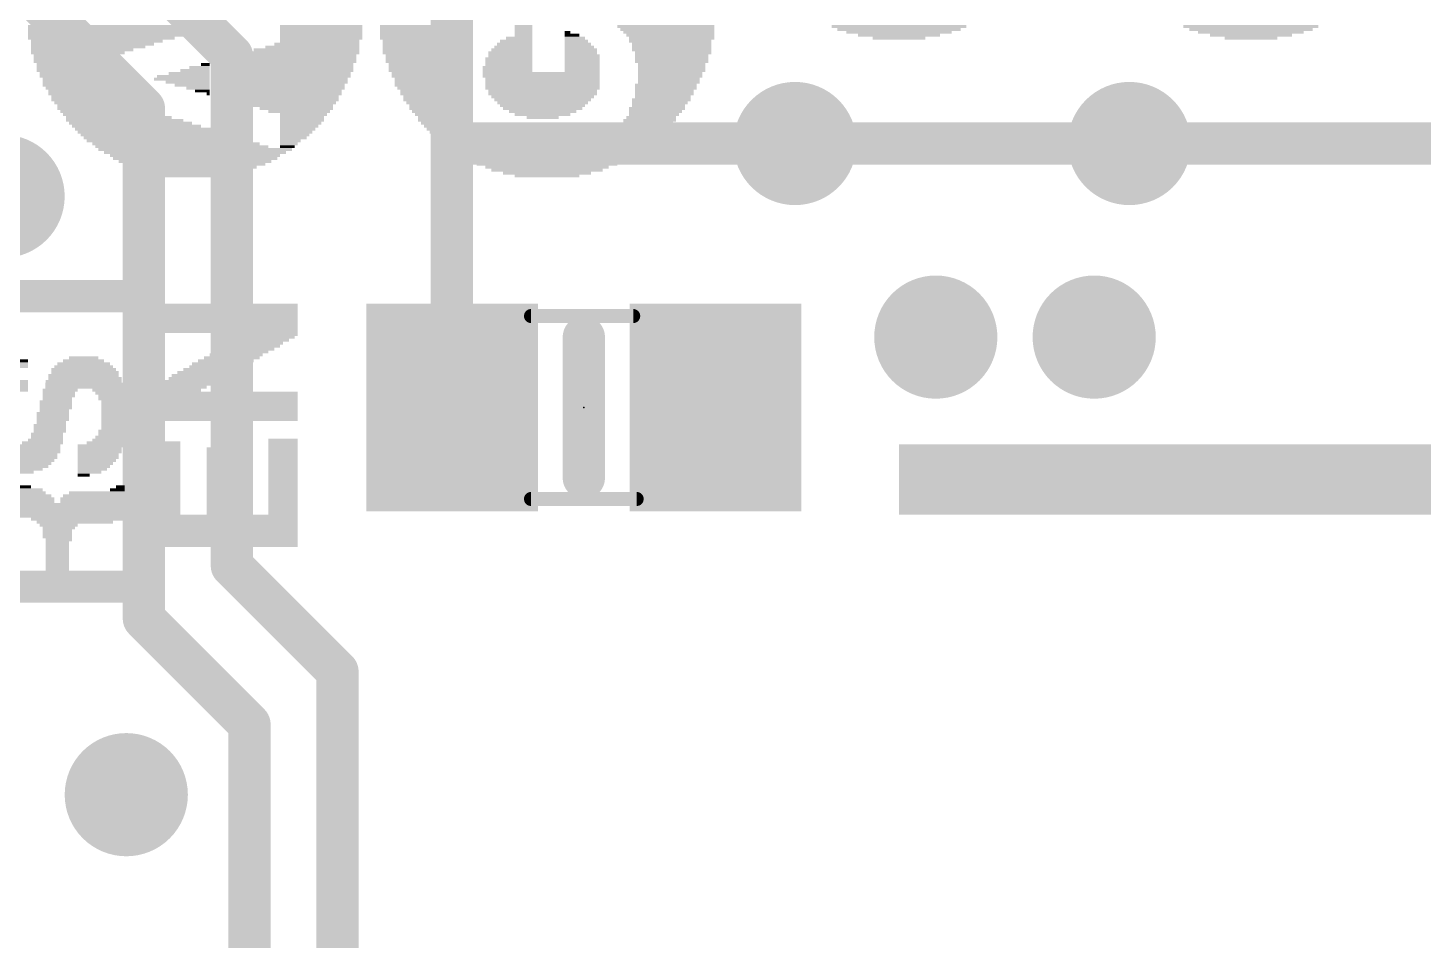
# Model space of a CAD drawing. Extents: x -3.4 to 68.6, y -0.2 to 53.3.
# Drawn here: x 22.66 to 32.73, y 38.7 to 45.28 of the extents above; entities that cross this region are included whole.
import ezdxf

# ---------------------------------------------------------------- set-up
doc = ezdxf.new("R2010")
doc.units = 0
for name, color, linetype in [('1', 12, 'CONTINUOUS'), ('16', 132, 'CONTINUOUS'), ('18', 3, 'CONTINUOUS'), ('200', 4, 'CONTINUOUS'), ('21', 40, 'CONTINUOUS'), ('23', 53, 'CONTINUOUS'), ('31', 253, 'CONTINUOUS'), ('51', 253, 'CONTINUOUS')]:
    doc.layers.add(name, color=color, linetype=linetype)

# ---------------------------------------------------------------- blocks, each defined once
blk = doc.blocks.new('RECT')
blk.add_solid([(-0.5, -0.5), (0.5, -0.5), (-0.5, 0.5), (0.5, 0.5)])
blk = doc.blocks.new('ROUNDV')
at = {"const_width": 0.5}
blk.add_lwpolyline([(0, -0.25, 1), (0, 0.25, 1), (0, -0.25)], format="xyb", dxfattribs=at)

msp = doc.modelspace()

# ---------------------------------------------------------------- linework, layer by layer
at = {"layer": '1', "const_width": 0.3048}
for points in [[(23.495, 44.704), (18.796, 49.403)], [(21.336, 47.879), (24.13, 45.085)], [(25.7175, 45.7835), (25.7175, 44.45)], [(24.13, 45.085), (24.13, 41.402)], [(23.495, 44.704), (23.495, 41.021)], [(25.7175, 44.45), (25.7175, 42.5475)], [(28.194, 44.45), (25.7175, 44.45)], [(39.497, 44.45), (30.607, 44.45)], [(25.7175, 42.5475), (25.72, 42.545)], [(24.13, 41.402), (24.892, 40.64)], [(23.495, 41.021), (24.257, 40.259)], [(24.892, 40.64), (24.892, 29.718)], [(24.257, 40.259), (24.257, 29.337)]]:
    msp.add_lwpolyline(points, dxfattribs=at)
at = {"layer": '1', "const_width": 0.1524}
for points in [[(24.2062, 45.085, 1), (24.0538, 45.085)], [(24.0761, 45.0311, 1), (24.1839, 45.1389)], [(23.5712, 44.704, 1), (23.4188, 44.704)], [(23.4411, 44.6501, 1), (23.5489, 44.7579)], [(25.7937, 44.45, 1), (25.6413, 44.45)], [(25.7175, 44.5262, 1), (25.7175, 44.3738)], [(25.6413, 44.45, 1), (25.7937, 44.45)], [(28.194, 44.3738, 1), (28.194, 44.5262)], [(30.607, 44.5262, 1), (30.607, 44.3738)], [(25.7714, 42.6014, 1), (25.6636, 42.4936)], [(25.6413, 42.5475, 1), (25.7937, 42.5475)], [(25.6661, 42.4911, 1), (25.7739, 42.5989)], [(24.1839, 41.4559, 1), (24.0761, 41.3481)], [(24.0538, 41.402, 1), (24.2062, 41.402)], [(23.5489, 41.0749, 1), (23.4411, 40.9671)], [(23.4188, 41.021, 1), (23.5712, 41.021)], [(24.9682, 40.64, 1), (24.8158, 40.64)], [(24.8381, 40.5861, 1), (24.9459, 40.6939)], [(24.3332, 40.259, 1), (24.1808, 40.259)], [(24.2031, 40.2051, 1), (24.3109, 40.3129)]]:
    msp.add_lwpolyline(points, format="xyb", dxfattribs=at)
at = {"layer": '16', "const_width": 0.3048}
msp.add_lwpolyline([(30.607, 44.45), (28.194, 44.45)], dxfattribs=at)
at = {"layer": '16', "const_width": 0.1524}
for points in [[(28.194, 44.5262, 1), (28.194, 44.3738)], [(30.607, 44.3738, 1), (30.607, 44.5262)]]:
    msp.add_lwpolyline(points, format="xyb", dxfattribs=at)
at = {"layer": '21', "const_width": 0.3048}
msp.add_lwpolyline([(26.67, 42.037), (26.67, 43.053)], dxfattribs=at)
at = {"layer": '21', "const_width": 0.1524}
for points in [[(26.7462, 43.053, 1), (26.5938, 43.053)], [(26.5938, 42.037, 1), (26.7462, 42.037)]]:
    msp.add_lwpolyline(points, format="xyb", dxfattribs=at)
at = {"layer": '23'}
msp.add_point((26.67, 42.545), dxfattribs=at)
at = {"layer": '51', "const_width": 0.1016}
for points in [[(27.026, 43.205), (26.289, 43.205)], [(27.051, 41.885), (26.289, 41.885)]]:
    msp.add_lwpolyline(points, dxfattribs=at)
at = {"layer": '51', "const_width": 0.0508}
for points in [[(26.289, 43.2304, 1), (26.289, 43.1796)], [(27.026, 43.1796, 1), (27.026, 43.2304)], [(26.289, 41.9104, 1), (26.289, 41.8596)], [(27.051, 41.8596, 1), (27.051, 41.9104)]]:
    msp.add_lwpolyline(points, format="xyb", dxfattribs=at)

# ---------------------------------------------------------------- block references
at = {"layer": '1', "xscale": 1.24, "yscale": 1.5, "rotation": 180}
for p in [(25.72, 42.545), (27.62, 42.545)]:
    msp.add_blockref('RECT', p, dxfattribs=at)
at = {"layer": '18', "xscale": 0.889, "yscale": 0.889}
for p in [(28.194, 44.45), (28.194, 44.45), (30.607, 44.45), (30.607, 44.45), (22.479, 44.069), (22.479, 44.069), (29.21, 43.053), (29.21, 43.053), (30.353, 43.053), (30.353, 43.053), (23.368, 39.751), (23.368, 39.751)]:
    msp.add_blockref('ROUNDV', p, dxfattribs=at)
at = {"layer": '200', "yscale": 0.0212}
for p, xscale in [((23.3247, 45.2949), 1.3334), ((23.293, 45.2737), 1.2699), ((23.2507, 45.2525), 1.1853), ((23.2189, 45.2314), 1.1218), ((23.1872, 45.2102), 1.0583), ((24.7746, 45.2949), 0.5926), ((24.7746, 45.2737), 0.5926), ((24.7746, 45.2525), 0.5926), ((24.7746, 45.2314), 0.5926), ((24.7746, 45.2102), 0.5926), ((25.4836, 45.2949), 0.5715), ((25.4836, 45.2737), 0.5715), ((25.4731, 45.2525), 0.5503), ((25.4731, 45.2314), 0.5503), ((25.4625, 45.2102), 0.5291), ((26.2033, 45.2102), 0.1905), ((26.235, 45.2949), 0.127), ((26.235, 45.2737), 0.127), ((26.235, 45.2525), 0.127), ((26.235, 45.2314), 0.127), ((26.5525, 45.2525), 0.0423), ((26.6054, 45.2102), 0.1482), ((26.5843, 45.2314), 0.1058), ((27.2616, 45.2949), 0.6985), ((27.2722, 45.2737), 0.6773), ((27.2827, 45.2525), 0.6561), ((27.2933, 45.2314), 0.635), ((27.3039, 45.2102), 0.6138), ((28.9443, 45.2949), 0.9736), ((28.9443, 45.2737), 0.889), ((28.9443, 45.2525), 0.762), ((28.9443, 45.2314), 0.5926), ((28.9443, 45.2102), 0.381), ((31.4842, 45.2949), 0.9736), ((31.4842, 45.2737), 0.889), ((31.4842, 45.2525), 0.762), ((31.4842, 45.2314), 0.5926), ((31.4842, 45.2102), 0.381), ((23.1554, 45.189), 0.9525), ((23.0919, 45.1467), 0.8255), ((23.0178, 45.1044), 0.6773), ((23.1237, 45.1679), 0.889), ((23.0496, 45.1255), 0.7408), ((24.6264, 45.1044), 0.8466), ((24.6688, 45.1255), 0.762), ((24.7111, 45.1467), 0.6773), ((24.7428, 45.1679), 0.6138), ((24.764, 45.189), 0.5715), ((25.4731, 45.189), 0.508), ((25.4731, 45.1679), 0.508), ((25.4625, 45.1467), 0.4868), ((25.4625, 45.1255), 0.4868), ((25.4625, 45.1044), 0.4868), ((26.1398, 45.1044), 0.3175), ((26.1504, 45.1255), 0.2963), ((26.161, 45.1467), 0.2752), ((26.1715, 45.1679), 0.254), ((26.1821, 45.189), 0.2328), ((26.616, 45.189), 0.1693), ((26.6266, 45.1679), 0.1905), ((26.6372, 45.1467), 0.2117), ((26.6478, 45.1255), 0.2328), ((26.6478, 45.1044), 0.2328), ((27.2933, 45.189), 0.5926), ((27.3039, 45.1679), 0.5715), ((27.3039, 45.1467), 0.5715), ((27.3039, 45.1255), 0.5715), ((27.3145, 45.1044), 0.5503), ((22.9543, 45.062), 0.508), ((22.9437, 45.0409), 0.4868), ((22.9967, 45.0832), 0.5926), ((22.9543, 45.0197), 0.4656), ((22.9543, 44.9985), 0.4656), ((23.8962, 44.9985), 0.1482), ((23.9385, 45.0197), 0.0635), ((24.6159, 45.0832), 0.8255), ((24.6159, 45.062), 0.8255), ((24.6159, 45.0409), 0.8255), ((24.6053, 45.0197), 0.8043), ((24.6053, 44.9985), 0.8043), ((25.4731, 45.0832), 0.4657), ((25.4625, 45.062), 0.4445), ((25.4625, 45.0409), 0.4445), ((25.4731, 45.0197), 0.4233), ((25.4731, 44.9985), 0.4233), ((26.1186, 44.9985), 0.3598), ((26.1292, 45.062), 0.3387), ((26.1292, 45.0409), 0.3387), ((26.1292, 45.0197), 0.3387), ((26.1398, 45.0832), 0.3175), ((26.6584, 45.0832), 0.254), ((26.6584, 45.062), 0.254), ((26.6584, 45.0409), 0.254), ((26.6584, 45.0197), 0.254), ((26.6584, 44.9985), 0.254), ((27.3039, 45.0832), 0.5291), ((27.3039, 45.062), 0.5291), ((27.3039, 45.0409), 0.5291), ((27.3039, 45.0197), 0.4868), ((27.3039, 44.9985), 0.4868), ((22.9543, 44.9774), 0.4656), ((22.9649, 44.9562), 0.4445), ((22.9649, 44.935), 0.4445), ((22.9755, 44.9139), 0.4233), ((23.7692, 44.9139), 0.4022), ((23.7798, 44.935), 0.381), ((23.8221, 44.9562), 0.2963), ((23.8645, 44.9774), 0.2117), ((24.5841, 44.9139), 0.762), ((24.6053, 44.9774), 0.8043), ((24.5947, 44.9562), 0.7831), ((24.5947, 44.935), 0.7831), ((25.4731, 44.9774), 0.4233), ((25.4836, 44.9562), 0.4022), ((25.4836, 44.935), 0.4022), ((25.4942, 44.9139), 0.381), ((26.1186, 44.9774), 0.3598), ((26.362, 44.9562), 0.8466), ((26.362, 44.935), 0.8466), ((26.3726, 44.9139), 0.8255), ((26.6584, 44.9774), 0.254), ((27.2827, 44.9139), 0.4445), ((27.3039, 44.9774), 0.4868), ((27.2933, 44.9562), 0.4656), ((27.2933, 44.935), 0.4656), ((22.9755, 44.8927), 0.4233), ((22.9755, 44.8715), 0.4233), ((22.9861, 44.8504), 0.4022), ((22.9967, 44.8292), 0.381), ((22.9967, 44.808), 0.381), ((23.8116, 44.8927), 0.3175), ((23.8433, 44.8715), 0.254), ((23.8856, 44.8504), 0.1693), ((23.9174, 44.8292), 0.1058), ((23.9597, 44.808), 0.0212), ((24.5841, 44.8927), 0.762), ((24.5735, 44.8715), 0.7408), ((24.5735, 44.8504), 0.7408), ((24.5629, 44.8292), 0.7196), ((24.5629, 44.808), 0.7196), ((25.4942, 44.8927), 0.381), ((25.4942, 44.8715), 0.381), ((25.5048, 44.8504), 0.3598), ((25.526, 44.8292), 0.3598), ((25.526, 44.808), 0.3598), ((26.3726, 44.8927), 0.8255), ((26.3726, 44.8715), 0.8255), ((26.3726, 44.8504), 0.8255), ((26.3726, 44.8292), 0.7831), ((26.3726, 44.808), 0.7831), ((27.2616, 44.8715), 0.4445), ((27.2616, 44.8504), 0.4445), ((27.251, 44.8292), 0.4233), ((27.251, 44.808), 0.4233), ((27.2827, 44.8927), 0.4445), ((23.0178, 44.7869), 0.381), ((23.0496, 44.7657), 0.4445), ((23.1025, 44.7445), 0.508), ((23.1448, 44.7234), 0.5503), ((23.1766, 44.7022), 0.6138), ((24.5524, 44.7869), 0.6985), ((24.5524, 44.7657), 0.6985), ((24.5418, 44.7445), 0.6773), ((24.5524, 44.7234), 0.6138), ((24.5947, 44.7022), 0.5291), ((25.5366, 44.7869), 0.3387), ((25.5366, 44.7657), 0.3387), ((25.5577, 44.7445), 0.3387), ((25.5683, 44.7234), 0.3175), ((25.5683, 44.7022), 0.3175), ((26.3726, 44.7869), 0.7408), ((26.3726, 44.7657), 0.6985), ((26.3726, 44.7445), 0.6561), ((26.3726, 44.7234), 0.6138), ((26.3726, 44.7022), 0.5715), ((27.1981, 44.7022), 0.4022), ((27.2192, 44.7445), 0.4022), ((27.2298, 44.7657), 0.4233), ((27.2087, 44.7234), 0.381), ((27.2404, 44.7869), 0.4022), ((23.2295, 44.681), 0.6773), ((23.2718, 44.6599), 0.7196), ((23.3142, 44.6387), 0.762), ((23.3565, 44.6175), 0.8466), ((23.3988, 44.5964), 0.889), ((24.6159, 44.681), 0.4445), ((24.6476, 44.6599), 0.3387), ((24.637, 44.6387), 0.3175), ((24.637, 44.6175), 0.3175), ((24.6264, 44.5964), 0.2963), ((25.5895, 44.681), 0.3175), ((25.6001, 44.6599), 0.2963), ((25.6212, 44.6387), 0.2963), ((25.6212, 44.6175), 0.2963), ((25.6424, 44.5964), 0.2963), ((26.3726, 44.681), 0.4868), ((26.3726, 44.6599), 0.4022), ((26.3726, 44.6387), 0.2328), ((27.1452, 44.6175), 0.381), ((27.1346, 44.5964), 0.3598), ((27.1557, 44.6387), 0.3598), ((27.1875, 44.681), 0.381), ((27.1769, 44.6599), 0.3598), ((23.4411, 44.5752), 0.9313), ((23.4941, 44.5541), 0.9948), ((23.5364, 44.5329), 1.0371), ((23.5787, 44.5117), 1.0795), ((24.5841, 44.5117), 0.2117), ((24.6159, 44.5752), 0.2752), ((24.6053, 44.5541), 0.254), ((24.5947, 44.5329), 0.2328), ((25.6636, 44.5752), 0.2963), ((25.6741, 44.5541), 0.2752), ((25.6953, 44.5329), 0.2752), ((25.7165, 44.5117), 0.2752), ((27.0605, 44.5117), 0.3387), ((27.0922, 44.5541), 0.3598), ((27.0817, 44.5329), 0.3387), ((27.1134, 44.5752), 0.3598), ((23.6211, 44.4906), 1.1218), ((23.674, 44.4694), 1.1853), ((23.7269, 44.4482), 1.2065), ((23.7692, 44.4271), 1.2488), ((23.8645, 44.4059), 1.3969), ((24.5735, 44.4906), 0.1905), ((24.5524, 44.4694), 0.1482), ((24.5418, 44.4482), 0.127), ((24.5312, 44.4271), 0.1058), ((25.7376, 44.4906), 0.2752), ((25.7694, 44.4694), 0.2963), ((25.8011, 44.4482), 0.2752), ((25.8223, 44.4271), 0.2752), ((25.8541, 44.4059), 0.2963), ((26.9229, 44.4059), 0.3598), ((26.9547, 44.4271), 0.3387), ((26.9758, 44.4482), 0.3387), ((26.997, 44.4694), 0.3387), ((27.0393, 44.4906), 0.3387), ((23.8645, 44.3847), 1.3123), ((23.8645, 44.3636), 1.2276), ((23.8645, 44.3424), 1.1853), ((23.8645, 44.3212), 1.1006), ((23.8645, 44.3001), 1.016), ((25.8964, 44.3847), 0.2963), ((25.9493, 44.3636), 0.3175), ((26.0022, 44.3424), 0.381), ((26.4044, 44.3212), 1.1006), ((26.4044, 44.3001), 1.016), ((26.7853, 44.3424), 0.4233), ((26.8277, 44.3636), 0.381), ((26.8806, 44.3847), 0.3598), ((23.8645, 44.2789), 0.889), ((23.8645, 44.2577), 0.8043), ((23.8645, 44.2366), 0.635), ((23.8645, 44.2154), 0.4656), ((26.4044, 44.2789), 0.889), ((26.4044, 44.2577), 0.8043), ((26.4044, 44.2366), 0.635), ((26.4044, 44.2154), 0.4656), ((22.8379, 43.4534), 1.0371), ((22.8379, 43.4323), 1.0371), ((22.8379, 43.4111), 1.0371), ((22.8379, 43.3899), 1.0371), ((22.8379, 43.3688), 1.0371), ((22.8379, 43.3476), 1.0371), ((22.8379, 43.3264), 1.0371), ((22.8379, 43.3053), 1.0371), ((22.8379, 43.2841), 1.0371), ((22.8379, 43.2629), 1.0371), ((22.8379, 43.2418), 1.0371), ((24.0867, 43.2841), 1.0371), ((24.0867, 43.2629), 1.0371), ((24.0867, 43.2418), 1.0371), ((24.0867, 43.2206), 1.0371), ((24.0867, 43.1994), 1.0371), ((24.0867, 43.1783), 1.0371), ((24.0867, 43.1571), 1.0371), ((24.0867, 43.1359), 1.0371), ((24.0867, 43.1148), 1.0371), ((24.0867, 43.0936), 1.0371), ((24.2772, 42.9878), 0.4022), ((24.3089, 43.0089), 0.381), ((24.3513, 43.0301), 0.381), ((24.383, 43.0513), 0.4022), ((24.4148, 43.0724), 0.381), ((22.6263, 42.882), 0.0635), ((23.0602, 42.882), 0.2963), ((23.0602, 42.9031), 0.2117), ((24.0867, 42.882), 0.4022), ((24.129, 42.9031), 0.4022), ((24.1608, 42.9243), 0.381), ((24.1925, 42.9454), 0.4022), ((24.2349, 42.9666), 0.4021), ((22.5628, 42.8396), 0.1905), ((22.5839, 42.8608), 0.1482), ((23.0707, 42.7973), 0.4868), ((23.0602, 42.8185), 0.4656), ((23.0602, 42.8396), 0.4233), ((23.0602, 42.8608), 0.381), ((23.9385, 42.7973), 0.4021), ((23.9809, 42.8185), 0.4022), ((24.0126, 42.8396), 0.381), ((24.0444, 42.8608), 0.4022), ((22.4993, 42.7126), 0.3175), ((22.4993, 42.6915), 0.3175), ((22.5099, 42.7338), 0.2963), ((23.0707, 42.7126), 0.5715), ((23.0707, 42.6915), 0.5715), ((23.0602, 42.7338), 0.5503), ((23.0707, 42.755), 0.5291), ((23.0602, 42.7761), 0.508), ((23.7586, 42.6915), 0.381), ((23.7904, 42.7126), 0.4022), ((23.8327, 42.7338), 0.4022), ((23.8645, 42.755), 0.381), ((23.8962, 42.7761), 0.4022), ((22.4887, 42.6703), 0.3387), ((22.8591, 42.5856), 0.2328), ((22.8908, 42.6703), 0.254), ((22.8803, 42.6491), 0.2328), ((22.8803, 42.628), 0.2328), ((22.8697, 42.6068), 0.2117), ((23.2507, 42.6703), 0.254), ((23.2612, 42.6491), 0.2328), ((23.2718, 42.628), 0.2117), ((23.2718, 42.6068), 0.2117), ((23.2824, 42.5856), 0.1905), ((23.7375, 42.6703), 0.3387), ((24.0867, 42.6491), 1.0371), ((24.0867, 42.628), 1.0371), ((24.0867, 42.6068), 1.0371), ((24.0867, 42.5856), 1.0371), ((22.8379, 42.501), 0.2328), ((22.8379, 42.4798), 0.2328), ((22.8591, 42.5645), 0.2328), ((22.8591, 42.5433), 0.2328), ((22.8485, 42.5221), 0.2117), ((23.2824, 42.5645), 0.1905), ((23.2824, 42.5433), 0.1905), ((23.293, 42.5221), 0.2117), ((23.293, 42.501), 0.2117), ((23.293, 42.4798), 0.2117), ((24.0867, 42.5645), 1.0371), ((24.0867, 42.5433), 1.0371), ((24.0867, 42.5221), 1.0371), ((24.0867, 42.501), 1.0371), ((24.0867, 42.4798), 1.0371), ((22.8168, 42.4163), 0.2328), ((22.8168, 42.3951), 0.2328), ((22.8379, 42.4586), 0.2328), ((22.8273, 42.4375), 0.2117), ((23.293, 42.4586), 0.2117), ((23.2824, 42.4375), 0.1905), ((23.2824, 42.4163), 0.1905), ((23.2824, 42.3951), 0.1905), ((24.0867, 42.4586), 1.0371), ((22.7638, 42.2893), 0.2963), ((22.785, 42.3105), 0.254), ((22.7956, 42.3528), 0.2328), ((22.7956, 42.3316), 0.2328), ((22.8168, 42.374), 0.2328), ((23.2189, 42.2893), 0.2752), ((23.2507, 42.3105), 0.254), ((23.2612, 42.3316), 0.2328), ((23.2718, 42.374), 0.2117), ((23.2718, 42.3528), 0.2117), ((23.6634, 42.2893), 0.1905), ((24.4994, 42.3105), 0.2117), ((24.4994, 42.2893), 0.2117), ((22.6051, 42.2681), 0.5715), ((22.6157, 42.247), 0.5503), ((22.6157, 42.2258), 0.5503), ((22.6157, 42.2046), 0.508), ((22.6263, 42.1835), 0.4868), ((23.1872, 42.2681), 0.3387), ((23.1766, 42.247), 0.3175), ((23.1766, 42.2258), 0.3175), ((23.166, 42.2046), 0.2963), ((23.166, 42.1835), 0.2963), ((23.6634, 42.2681), 0.1905), ((23.6634, 42.247), 0.1905), ((23.6634, 42.2258), 0.1905), ((23.6634, 42.2046), 0.1905), ((23.6634, 42.1835), 0.1905), ((24.055, 42.247), 0.2117), ((24.055, 42.2258), 0.2117), ((24.055, 42.2046), 0.2117), ((24.055, 42.1835), 0.2117), ((24.4994, 42.2681), 0.2117), ((24.4994, 42.247), 0.2117), ((24.4994, 42.2258), 0.2117), ((24.4994, 42.2046), 0.2117), ((24.4994, 42.1835), 0.2117), ((46.8505, 42.2681), 35.8126), ((46.8505, 42.247), 35.8126), ((46.8505, 42.2258), 35.8126), ((46.8505, 42.2046), 35.8126), ((46.8505, 42.1835), 35.8126), ((22.6263, 42.1623), 0.4445), ((22.6263, 42.1411), 0.4022), ((22.6263, 42.12), 0.3598), ((22.6263, 42.0988), 0.2752), ((22.6157, 42.0777), 0.1693), ((23.1554, 42.1623), 0.2752), ((23.1448, 42.1411), 0.254), ((23.1342, 42.12), 0.2328), ((23.1237, 42.0988), 0.2117), ((23.1025, 42.0777), 0.1693), ((23.6634, 42.1623), 0.1905), ((23.6634, 42.1411), 0.1905), ((23.6634, 42.12), 0.1905), ((23.6634, 42.0988), 0.1905), ((23.6634, 42.0777), 0.1905), ((24.055, 42.1623), 0.2117), ((24.055, 42.1411), 0.2117), ((24.055, 42.12), 0.2117), ((24.055, 42.0988), 0.2117), ((24.055, 42.0777), 0.2117), ((24.4994, 42.1623), 0.2117), ((24.4994, 42.1411), 0.2117), ((24.4994, 42.12), 0.2117), ((24.4994, 42.0988), 0.2117), ((24.4994, 42.0777), 0.2117), ((46.8505, 42.1623), 35.8126), ((46.8505, 42.1411), 35.8126), ((46.8505, 42.12), 35.8126), ((46.8505, 42.0988), 35.8126), ((46.8505, 42.0777), 35.8126), ((23.0602, 42.0565), 0.0847), ((23.6634, 42.0565), 0.1905), ((23.6634, 42.0353), 0.1905), ((23.6634, 42.0142), 0.1905), ((23.6634, 41.993), 0.1905), ((24.055, 42.0565), 0.2117), ((24.055, 42.0353), 0.2117), ((24.055, 42.0142), 0.2117), ((24.055, 41.993), 0.2117), ((24.4994, 42.0565), 0.2117), ((24.4994, 42.0353), 0.2117), ((24.4994, 42.0142), 0.2117), ((24.4994, 41.993), 0.2117), ((46.8505, 42.0565), 35.8126), ((46.8505, 42.0353), 35.8126), ((46.8505, 42.0142), 35.8126), ((46.8505, 41.993), 35.8126), ((22.6263, 41.8872), 0.4445), ((22.6263, 41.9083), 0.4022), ((22.6157, 41.9295), 0.3387), ((22.6263, 41.9507), 0.2752), ((22.6263, 41.9718), 0.1058), ((23.1237, 41.8872), 0.4657), ((23.1342, 41.9083), 0.4445), ((23.1554, 41.9295), 0.4022), ((23.3036, 41.9507), 0.1058), ((23.3247, 41.9718), 0.0635), ((23.6634, 41.9718), 0.1905), ((23.6634, 41.9507), 0.1905), ((23.6634, 41.9295), 0.1905), ((23.6634, 41.9083), 0.1905), ((23.6634, 41.8872), 0.1905), ((24.055, 41.9718), 0.2117), ((24.055, 41.9507), 0.2117), ((24.055, 41.9295), 0.2117), ((24.055, 41.9083), 0.2117), ((24.055, 41.8872), 0.2117), ((24.4994, 41.9718), 0.2117), ((24.4994, 41.9507), 0.2117), ((24.4994, 41.9295), 0.2117), ((24.4994, 41.9083), 0.2117), ((24.4994, 41.8872), 0.2117), ((46.8505, 41.9718), 35.8126), ((46.8505, 41.9507), 35.8126), ((46.8505, 41.9295), 35.8126), ((46.8505, 41.9083), 35.8126), ((46.8505, 41.8872), 35.8126), ((22.8485, 41.8025), 1.016), ((22.8485, 41.7813), 1.016), ((22.8591, 41.8448), 0.9948), ((22.8591, 41.8237), 0.9948), ((22.6157, 41.866), 0.4656), ((23.1237, 41.866), 0.4657), ((23.6634, 41.866), 0.1905), ((23.6634, 41.8448), 0.1905), ((23.6634, 41.8237), 0.1905), ((23.6634, 41.8025), 0.1905), ((23.6634, 41.7813), 0.1905), ((24.055, 41.866), 0.2117), ((24.055, 41.8448), 0.2117), ((24.055, 41.8237), 0.2117), ((24.055, 41.8025), 0.2117), ((24.055, 41.7813), 0.2117), ((24.4994, 41.866), 0.2117), ((24.4994, 41.8448), 0.2117), ((24.4994, 41.8237), 0.2117), ((24.4994, 41.8025), 0.2117), ((24.4994, 41.7813), 0.2117), ((46.8505, 41.866), 35.8126), ((46.8505, 41.8448), 35.8126), ((46.8505, 41.8237), 35.8126), ((46.8505, 41.8025), 35.8126), ((46.8505, 41.7813), 35.8126), ((22.8485, 41.7602), 1.016), ((23.0178, 41.739), 0.6773), ((22.9967, 41.7178), 0.5503), ((22.8803, 41.6967), 0.2752), ((22.8803, 41.6755), 0.2328), ((24.0867, 41.7602), 1.0371), ((24.0867, 41.739), 1.0371), ((24.0867, 41.7178), 1.0371), ((24.0867, 41.6967), 1.0371), ((24.0867, 41.6755), 1.0371), ((22.8697, 41.6543), 0.2117), ((22.8697, 41.6332), 0.2117), ((22.8697, 41.612), 0.2117), ((22.8803, 41.5908), 0.1905), ((24.0867, 41.6543), 1.0371), ((24.0867, 41.6332), 1.0371), ((24.0867, 41.612), 1.0371), ((24.0867, 41.5908), 1.0371), ((22.8697, 41.5697), 0.1693), ((22.8697, 41.5485), 0.1693), ((22.8697, 41.5273), 0.1693), ((22.8697, 41.5062), 0.1693), ((22.8697, 41.485), 0.1693), ((24.0867, 41.5697), 1.0371), ((24.0867, 41.5485), 1.0371), ((22.8697, 41.4638), 0.1693), ((22.8697, 41.4427), 0.1693), ((22.8697, 41.4215), 0.1693), ((22.8697, 41.4003), 0.1693), ((22.8697, 41.3792), 0.1693), ((22.8379, 41.358), 1.0371), ((22.8379, 41.3368), 1.0371), ((22.8379, 41.3157), 1.0371), ((22.8379, 41.2945), 1.0371), ((22.8379, 41.2733), 1.0371), ((22.8379, 41.2522), 1.0371), ((22.8379, 41.231), 1.0371), ((22.8379, 41.2099), 1.0371), ((22.8379, 41.1887), 1.0371), ((22.8379, 41.1675), 1.0371), ((22.8379, 41.1464), 1.0371)]:
    msp.add_blockref('RECT', p, dxfattribs=dict(at, xscale=xscale))
at = {"layer": '31', "xscale": 1.24, "yscale": 1.5, "rotation": 180}
for p in [(25.72, 42.545), (27.62, 42.545)]:
    msp.add_blockref('RECT', p, dxfattribs=at)
at = {"layer": '51', "xscale": 0.7501, "yscale": 1.4501, "rotation": 180}
for p in [(25.9394, 42.5438), (27.3872, 42.5438)]:
    msp.add_blockref('RECT', p, dxfattribs=at)

doc.saveas('drawing.dxf')
